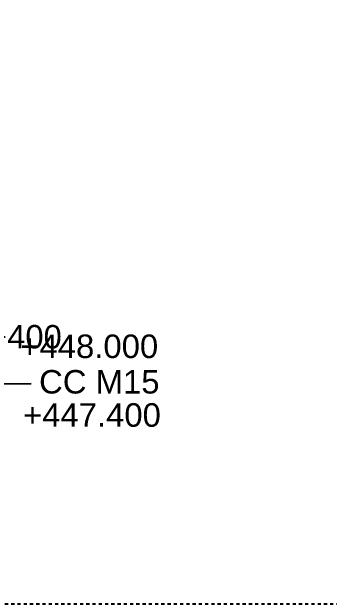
# Model space of a CAD drawing. Header units: inches. Extents: x 334 to 11487, y 360 to 10656.
# Drawn here: x 498.5 to 508.65, y 359.84 to 378.79 of the extents above; entities that cross this region are included whole.
import ezdxf

# ---------------------------------------------------------------- set-up
doc = ezdxf.new("R2010")
doc.units = ezdxf.units.IN
doc.header["$MEASUREMENT"] = 0
doc.linetypes.add('DASHDOT', pattern=[1, 0.5, -0.25, 0, -0.25])
doc.layers.add('DIMENSION', color=255, linetype='Continuous')
doc.layers.add('DRAWING', color=2, linetype='Continuous')
doc.styles.get("Standard").update_dxf_attribs({"font": 'arial.ttf'})
doc.dimstyles.new('dig', dxfattribs={"dimtxt": 0.1875, "dimasz": 0.18, "dimexe": 0.18, "dimexo": 0.0625, "dimgap": 0.09, "dimtad": 0, "dimtih": 1, "dimtoh": 1, "dimdec": 4, "dimzin": 0, "dimdsep": 46, "dimtxsty": 'Standard', "dimblk": 'ARCHTICK', "dimcen": 0.09, "dimadec": 0, "dimazin": 0, "dimtfac": 1, "dimtdec": 4, "dimtofl": 0, "dimtmove": 0, "dimatfit": 3, "dimldrblk": 'ARCHTICK', "dimfxl": 1, "dimtolj": 1, "dimtzin": 0, "dimarcsym": 0})

# ---------------------------------------------------------------- blocks, each defined once
blk = doc.blocks.new('_ArchTick')
at = {"color": 0, "linetype": 'ByBlock', "const_width": 0.15}
blk.add_lwpolyline([(-0.5, -0.5), (0.5, 0.5)], dxfattribs=at)
blk = doc.blocks.new('*D15')
at = {"layer": 'Defpoints', "color": 0, "ltscale": 0.02, "transparency": 16777216}
for p in [(498.11, 368.392), (496.634, 368.047), (498.11, 368.047)]:
    blk.add_point(p, dxfattribs=at)
at = {"layer": 'DIMENSION', "color": 0, "lineweight": -2, "ltscale": 0.02, "transparency": 16777216}
for p, q in [((496.634, 368.11), (496.634, 368.572)), ((498.11, 368.11), (498.11, 368.572)), ((496.634, 368.392), (498.11, 368.392)), ((498.11, 368.392), (498.29, 368.392))]:
    blk.add_line(p, q, dxfattribs=at)
at = {"layer": 'DIMENSION', "color": 0, "lineweight": -2, "ltscale": 0.02, "transparency": 16777216, "xscale": 0.18, "yscale": 0.18, "zscale": 0.18, "rotation": 180}
blk.add_blockref('_ArchTick', (496.634, 368.392), dxfattribs=at)
at = {"layer": 'DIMENSION', "color": 0, "lineweight": -2, "ltscale": 0.02, "transparency": 16777216, "xscale": 0.18, "yscale": 0.18, "zscale": 0.18}
blk.add_blockref('_ArchTick', (498.11, 368.392), dxfattribs=at)
at = {"layer": 'DIMENSION', "color": 0, "ltscale": 0.02, "transparency": 16777216, "insert": (499.222, 368.392), "char_height": 0.75, "attachment_point": 5}
blk.add_mtext('\\A1;400', dxfattribs=at)

msp = doc.modelspace()

# ---------------------------------------------------------------- linework, layer by layer
at = {"layer": 'DRAWING', "linetype": 'DASHDOT', "ltscale": 0.02}
msp.add_lwpolyline([(479.72103, 433.75689), (589.77913, 433.75689), (589.77913, 359.84006), (479.72103, 359.84006)], close=True, dxfattribs=at)

# ---------------------------------------------------------------- texts
at = {"layer": 'DIMENSION', "ltscale": 0.02, "char_height": 0.752, "attachment_point": 1}
for s, insert, width in [('+448.000', (498.76884, 368.46706), 2.9043861), ('CC M15', (499.3694, 367.33178), 8.4815309), ('+447.400', (498.85434, 366.26896), 2.9043861)]:
    msp.add_mtext(s, dxfattribs=dict(at, insert=insert, width=width))

# ---------------------------------------------------------------- dimensions: what is measured, and where the dimension line sits
at = {"layer": 'DIMENSION', "ltscale": 0.02}
dim = msp.add_linear_dim(base=(498.11012, 368.39162), p1=(496.6344, 368.04717), p2=(498.11012, 368.04717), text='400', dimstyle='dig', override={"dimtxt": 0.75}, dxfattribs=at)
dim.commit()
dim.dimension.update_dxf_attribs({"geometry": '*D15', "text_midpoint": (499.22246, 368.39162)})

# ---------------------------------------------------------------- leaders
msp.add_leader([(490.8541, 366.86215), (499.11176, 366.89997)], dimstyle='dig', override={"dimtxt": 0.75}, dxfattribs=at)

doc.saveas('drawing.dxf')
